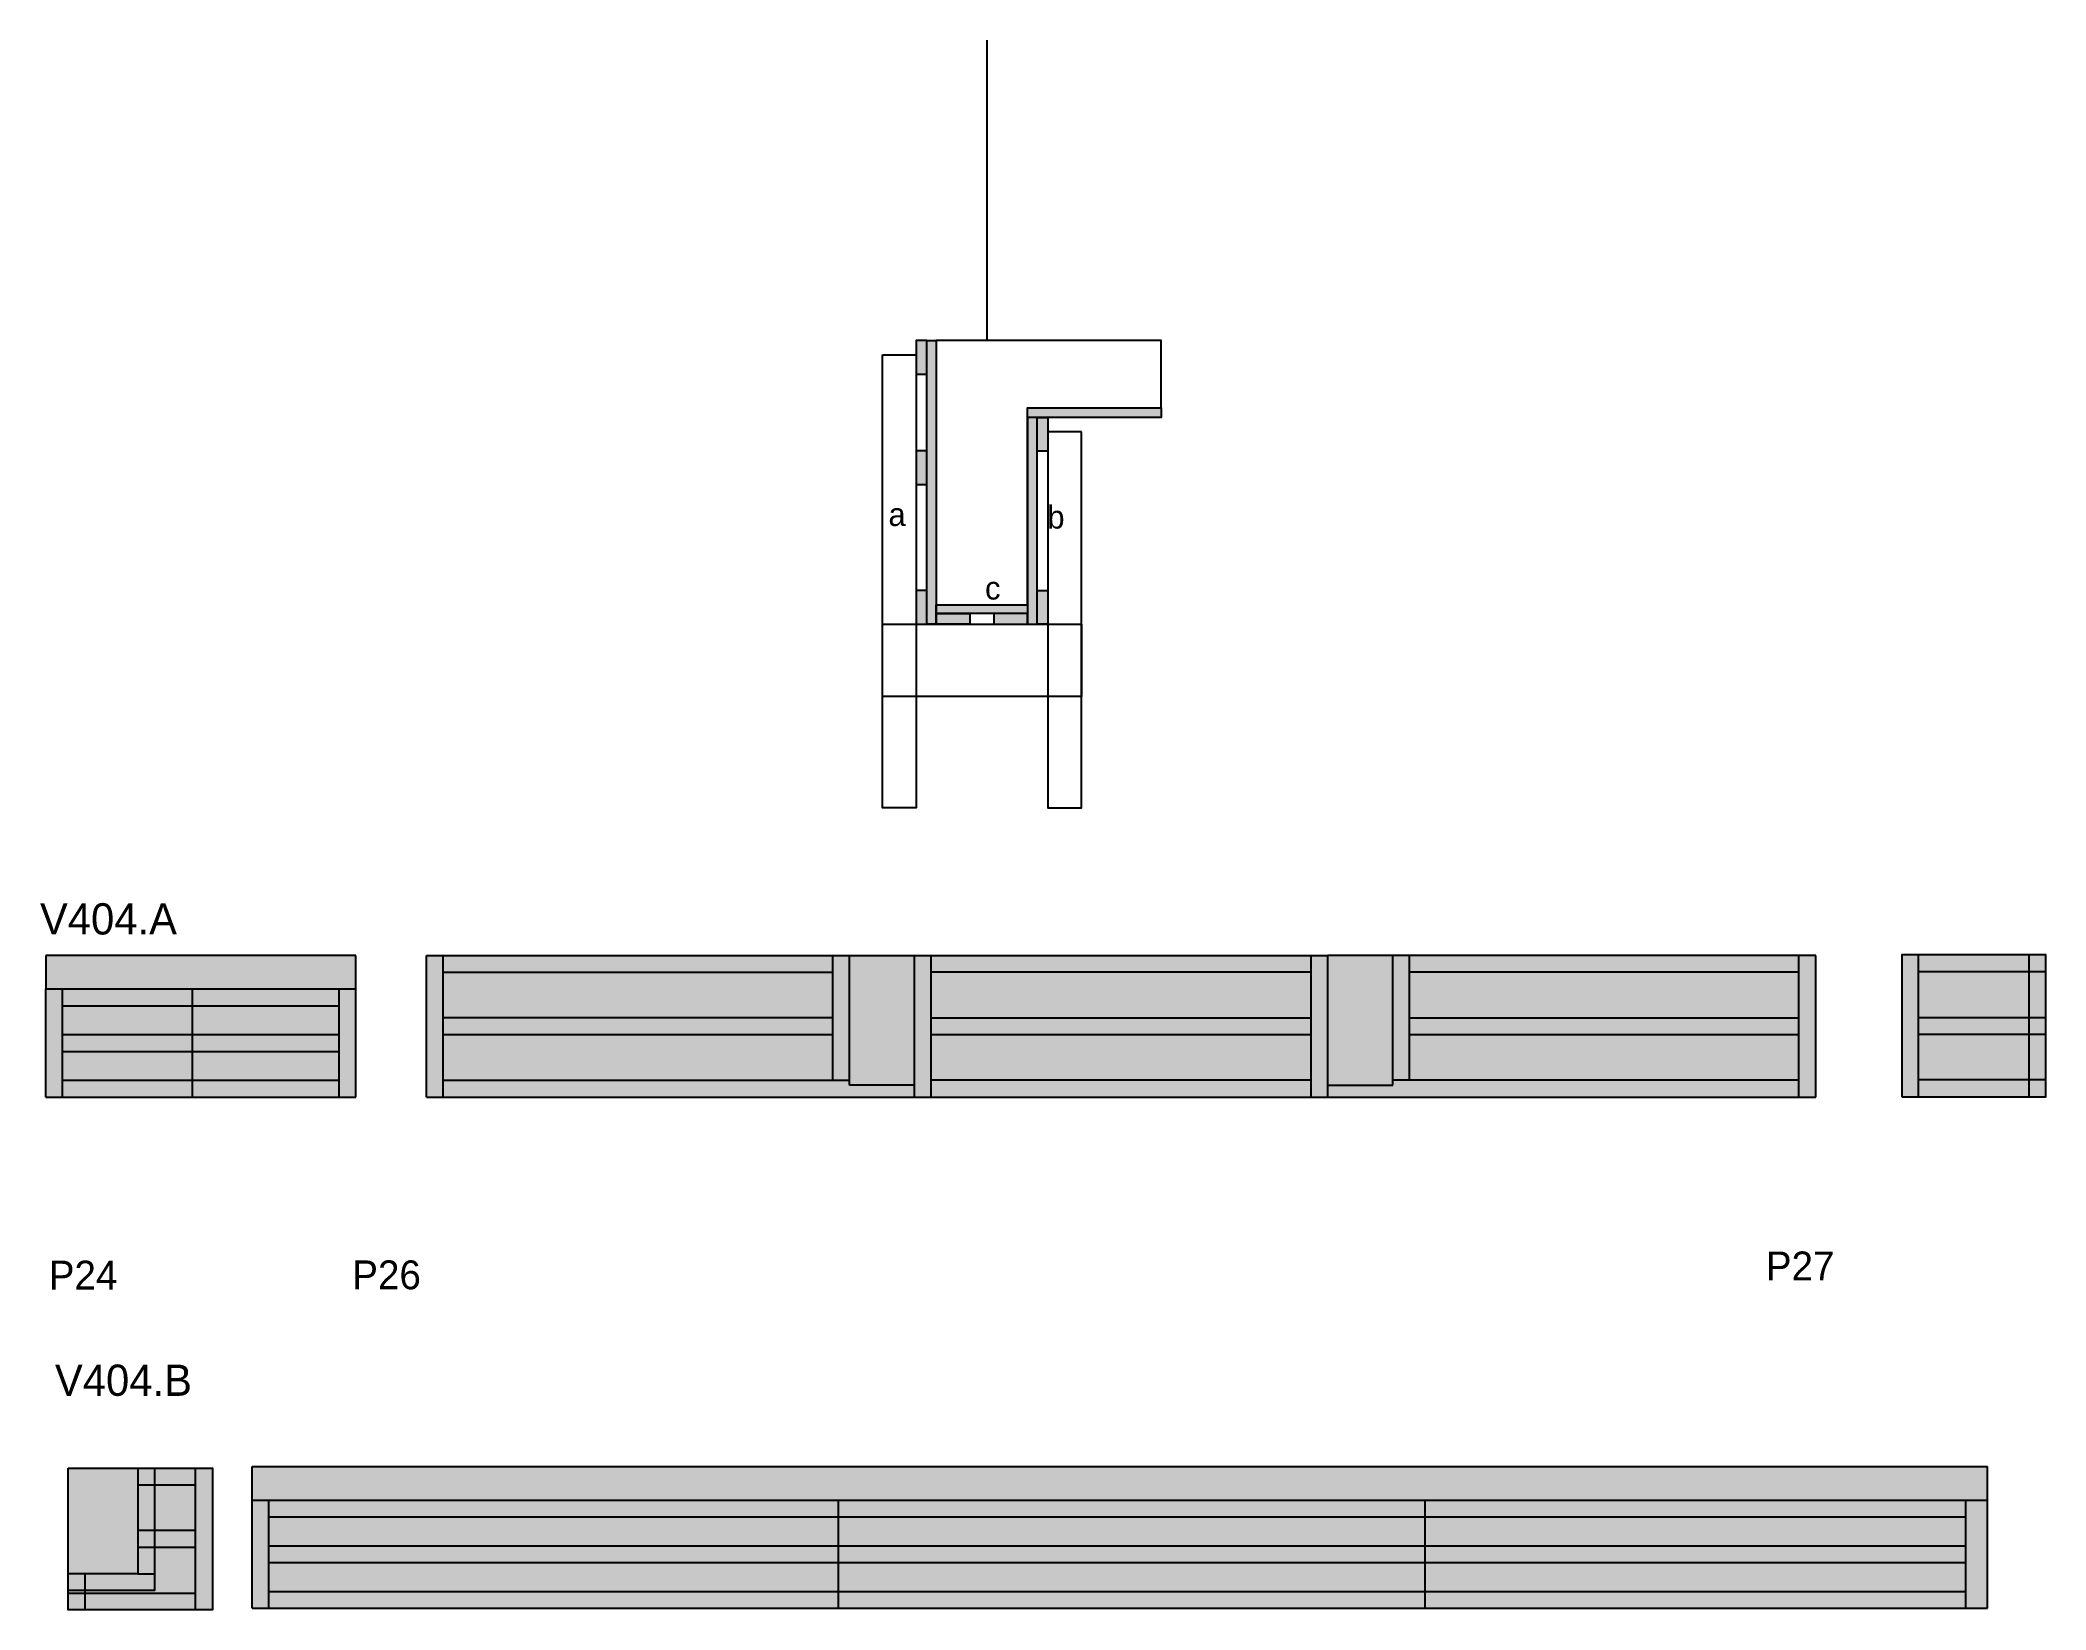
# Model space of a CAD drawing. Header units: metres. Extents: x 8224 to 9059, y 5207 to 5860.
import ezdxf

# ---------------------------------------------------------------- set-up
doc = ezdxf.new("R2010")
doc.units = ezdxf.units.M
for name, color, linetype in [('5', 7, 'Continuous'), ('CONCRETO', 7, 'Continuous'), ('COTA', 7, 'Continuous'), ('detalhes', 7, 'Continuous'), ('Hachura', 7, 'Continuous'), ('Madeira', 7, 'Continuous'), ('Painéis', 7, 'Continuous'), ('REAPROVEITAMENTO', 7, 'Continuous'), ('SARR_2.2x7', 7, 'Continuous'), ('SARR_3.5x7', 7, 'Continuous'), ('Texto Seção', 7, 'Continuous')]:
    doc.layers.add(name, color=color, linetype=linetype)

msp = doc.modelspace()

# ---------------------------------------------------------------- hatches: boundary and pattern name
at = {"layer": 'COTA'}
h = msp.add_hatch(color=7, dxfattribs=at)
h.dxf.hatch_style = 1
h.paths.add_polyline_path([(8355.73, 5479.2), (8226.73, 5479.2), (8226.73, 5479.2), (8226.73, 5465.2), (8226.73, 5465.2), (8355.73, 5465.2), (8355.73, 5465.2), (8355.73, 5479.2)])
h = msp.add_hatch(color=7, dxfattribs=at)
h.dxf.hatch_style = 1
h.paths.add_polyline_path([(8588.1, 5479.2), (8561.1, 5479.2), (8561.1, 5425.2), (8588.1, 5425.2), (8588.1, 5479.2)])
h = msp.add_hatch(color=7, dxfattribs=at)
h.dxf.hatch_style = 1
h.paths.add_polyline_path([(8787.1, 5477), (8787.1, 5479.2), (8760.1, 5479.2), (8760.1, 5425.2), (8787.1, 5425.2), (8787.1, 5477)])
h = msp.add_hatch(color=7, dxfattribs=at)
h.dxf.hatch_style = 1
h.paths.add_polyline_path([(8265.08, 5265.86), (8236.08, 5265.86), (8236.08, 5221.86), (8265.08, 5221.86), (8265.08, 5265.86)])
h = msp.add_hatch(color=7, dxfattribs=at)
h.dxf.hatch_style = 1
h.paths.add_polyline_path([(9034.57, 5266.53), (9034.57, 5252.53), (9034.57, 5252.53), (8312.57, 5252.53), (8312.57, 5252.53), (8312.57, 5266.53), (8312.57, 5266.53), (9034.57, 5266.53)])
at = {"layer": 'Hachura'}
h = msp.add_hatch(color=7, dxfattribs=at)
h.dxf.hatch_style = 1
h.paths.add_polyline_path([(8588.8, 5721), (8593.2, 5721), (8593.2, 5721), (8593.2, 5735), (8593.2, 5735), (8588.8, 5735), (8588.8, 5735), (8588.8, 5721)])
h = msp.add_hatch(color=7, dxfattribs=at)
h.dxf.hatch_style = 1
h.paths.add_polyline_path([(8593.2, 5735), (8597.2, 5735), (8597.2, 5735), (8597.2, 5617), (8597.2, 5617), (8593.2, 5617), (8593.2, 5617), (8593.2, 5735), (8593.2, 5735)])
h = msp.add_hatch(color=7, dxfattribs=at)
h.dxf.hatch_style = 1
h.paths.add_polyline_path([(8635.2, 5703), (8635.2, 5707), (8635.2, 5707), (8690.8, 5707), (8690.8, 5707), (8690.8, 5703), (8690.8, 5703), (8635.2, 5703)])
h = msp.add_hatch(color=7, dxfattribs=at)
h.dxf.hatch_style = 1
h.paths.add_polyline_path([(8639.2, 5703), (8635.2, 5703), (8635.2, 5703), (8635.2, 5617), (8635.2, 5617), (8639.2, 5617), (8639.2, 5617), (8639.2, 5703), (8639.2, 5703)])
h = msp.add_hatch(color=7, dxfattribs=at)
h.dxf.hatch_style = 1
h.paths.add_polyline_path([(8643.6, 5689), (8639.2, 5689), (8639.2, 5689), (8639.2, 5703), (8639.2, 5703), (8643.6, 5703), (8643.6, 5703), (8643.6, 5689)])
h = msp.add_hatch(color=7, dxfattribs=at)
h.dxf.hatch_style = 1
h.paths.add_polyline_path([(8588.8, 5675.11), (8593.2, 5675.11), (8593.2, 5675.11), (8593.2, 5689.11), (8593.2, 5689.11), (8588.8, 5689.11), (8588.8, 5689.11), (8588.8, 5675.11)])
h = msp.add_hatch(color=7, dxfattribs=at)
h.dxf.hatch_style = 1
h.paths.add_polyline_path([(8588.8, 5617), (8593.2, 5617), (8593.2, 5617), (8593.2, 5631), (8593.2, 5631), (8588.8, 5631), (8588.8, 5631), (8588.8, 5617)])
h = msp.add_hatch(color=7, dxfattribs=at)
h.dxf.hatch_style = 1
h.paths.add_polyline_path([(8597.2, 5621.4), (8597.2, 5625), (8597.2, 5625), (8635.2, 5625), (8635.2, 5625), (8635.2, 5621.4), (8635.2, 5621.4), (8597.2, 5621.4)])
h = msp.add_hatch(color=7, dxfattribs=at)
h.dxf.hatch_style = 1
h.paths.add_polyline_path([(8643.6, 5617), (8639.2, 5617), (8639.2, 5617), (8639.2, 5631), (8639.2, 5631), (8643.6, 5631), (8643.6, 5631), (8643.6, 5617)])
h = msp.add_hatch(color=7, dxfattribs=at)
h.dxf.hatch_style = 1
h.paths.add_polyline_path([(8597.2, 5617), (8597.2, 5621.4), (8597.2, 5621.4), (8611.2, 5621.4), (8611.2, 5621.4), (8611.2, 5617), (8611.2, 5617), (8597.2, 5617)])
h = msp.add_hatch(color=7, dxfattribs=at)
h.dxf.hatch_style = 1
h.paths.add_polyline_path([(8635.2, 5617), (8635.2, 5621.4), (8635.2, 5621.4), (8621.2, 5621.4), (8621.2, 5621.4), (8621.2, 5617), (8621.2, 5617), (8635.2, 5617)])
at = {"layer": 'REAPROVEITAMENTO'}
h = msp.add_hatch(color=7, dxfattribs=at)
h.dxf.hatch_style = 1
h.paths.add_polyline_path([(8588.1, 5425.2), (8561.1, 5425.2), (8561.1, 5425.2), (8561.1, 5479.2), (8561.1, 5479.2), (8385.1, 5479.2), (8385.1, 5479.2), (8385.1, 5420.2), (8385.1, 5420.2), (8588.1, 5420.2), (8588.1, 5420.2), (8588.1, 5425.2)])
h = msp.add_hatch(color=7, dxfattribs=at)
h.dxf.hatch_style = 1
h.paths.add_polyline_path([(8760.1, 5420.2), (8760.1, 5479.2), (8760.1, 5479.2), (8588.1, 5479.2), (8588.1, 5479.2), (8588.1, 5420.2), (8588.1, 5420.2), (8760.1, 5420.2)])
h = msp.add_hatch(color=7, dxfattribs=at)
h.dxf.hatch_style = 1
h.paths.add_polyline_path([(8787.1, 5425.2), (8760.1, 5425.2), (8760.1, 5425.2), (8760.1, 5420.2), (8760.1, 5420.2), (8963.1, 5420.2), (8963.1, 5420.2), (8963.1, 5479.2), (8963.1, 5479.2), (8787.1, 5479.2), (8787.1, 5479.2), (8787.1, 5425.2), (8787.1, 5425.2)])
h = msp.add_hatch(color=7, dxfattribs=at)
h.dxf.hatch_style = 1
h.paths.add_polyline_path([(9058.83, 5420.35), (9058.83, 5479.35), (9058.83, 5479.35), (8998.83, 5479.35), (8998.83, 5479.35), (8998.83, 5420.35), (8998.83, 5420.35), (9058.83, 5420.35), (9058.83, 5420.35)])
h = msp.add_hatch(color=7, dxfattribs=at)
h.dxf.hatch_style = 1
h.paths.add_polyline_path([(8355.73, 5420.2), (8355.73, 5465.2), (8355.73, 5465.2), (8226.73, 5465.2), (8226.73, 5465.2), (8226.73, 5420.2), (8226.73, 5420.2), (8355.73, 5420.2), (8355.73, 5420.2)])
h = msp.add_hatch(color=7, dxfattribs=at)
h.dxf.hatch_style = 1
h.paths.add_polyline_path([(8265.08, 5265.86), (8265.08, 5221.86), (8265.08, 5221.86), (8236.08, 5221.86), (8236.08, 5221.86), (8236.08, 5206.86), (8236.08, 5206.86), (8296.08, 5206.86), (8296.08, 5206.86), (8296.08, 5265.86), (8296.08, 5265.86), (8265.08, 5265.86)])
h = msp.add_hatch(color=7, dxfattribs=at)
h.dxf.hatch_style = 1
h.paths.add_polyline_path([(9034.57, 5207.53), (9034.57, 5252.53), (9034.57, 5252.53), (8312.57, 5252.53), (8312.57, 5252.53), (8312.57, 5207.53), (8312.57, 5207.53), (9034.57, 5207.53)])

# ---------------------------------------------------------------- linework, layer by layer
at = {"layer": 'CONCRETO', "color": 7, "lineweight": 25}
msp.add_lwpolyline([(8690.8, 5707), (8690.8, 5735), (8597.2, 5735), (8597.2, 5707), (8597.2, 5707), (8597.2, 5625), (8635.2, 5625), (8635.2, 5707)], close=True, dxfattribs=at)
at = {"layer": 'COTA', "color": 7, "lineweight": 25}
for p, q in [((8355.73, 5479.2), (8226.73, 5479.2)), ((8226.73, 5479.2), (8226.73, 5465.2)), ((8355.73, 5465.2), (8355.73, 5479.2)), ((8561.1, 5479.2), (8588.1, 5479.2)), ((8787.1, 5479.2), (8760.1, 5479.2)), ((8236.08, 5221.86), (8236.08, 5265.86)), ((8236.08, 5265.86), (8265.08, 5265.86)), ((8312.57, 5266.53), (9034.57, 5266.53)), ((8312.57, 5252.53), (8312.57, 5266.53)), ((9034.57, 5252.53), (9034.57, 5266.53))]:
    msp.add_line(p, q, dxfattribs=at)
at = {"layer": 'Defpoints', "color": 7, "lineweight": 25}
msp.add_line((8618.4, 5735), (8618.4, 5860), dxfattribs=at)
at = {"layer": 'Madeira', "color": 7, "lineweight": 25}
for points in [[(8588.8, 5721), (8593.2, 5721), (8593.2, 5735), (8588.8, 5735)], [(8643.6, 5689), (8639.2, 5689), (8639.2, 5703), (8643.6, 5703)], [(8588.8, 5675.11), (8593.2, 5675.11), (8593.2, 5689.11), (8588.8, 5689.11)], [(8588.8, 5617), (8593.2, 5617), (8593.2, 5631), (8588.8, 5631)], [(8643.6, 5617), (8639.2, 5617), (8639.2, 5631), (8643.6, 5631)], [(8597.2, 5617), (8597.2, 5621.4), (8611.2, 5621.4), (8611.2, 5617)], [(8635.2, 5617), (8635.2, 5621.4), (8621.2, 5621.4), (8621.2, 5617)]]:
    msp.add_lwpolyline(points, close=True, dxfattribs=at)
at = {"layer": 'Painéis', "color": 7, "lineweight": 25}
for p, q in [((8385.1, 5479.2), (8561.1, 5479.2)), ((8385.1, 5420.2), (8385.1, 5479.2)), ((8561.1, 5425.2), (8561.1, 5479.2)), ((8588.1, 5420.2), (8588.1, 5479.2)), ((8588.1, 5479.2), (8760.1, 5479.2)), ((8760.1, 5420.2), (8760.1, 5479.2)), ((8963.1, 5479.2), (8787.1, 5479.2)), ((8787.1, 5425.2), (8787.1, 5479.2)), ((8963.1, 5420.2), (8963.1, 5479.2)), ((8226.73, 5465.2), (8355.73, 5465.2)), ((8226.73, 5420.2), (8226.73, 5465.2)), ((8287.73, 5420.2), (8287.73, 5465.2)), ((8355.73, 5420.2), (8355.73, 5465.2)), ((8588.1, 5425.2), (8561.1, 5425.2)), ((8760.1, 5425.2), (8787.1, 5425.2)), ((8226.73, 5420.2), (8355.73, 5420.2)), ((8385.1, 5420.2), (8963.1, 5420.2)), ((8265.08, 5265.86), (8265.08, 5221.86)), ((8312.57, 5252.53), (9034.57, 5252.53)), ((8312.57, 5207.53), (8312.57, 5252.53)), ((8556.57, 5207.53), (8556.57, 5252.53)), ((8800.57, 5207.53), (8800.57, 5252.53)), ((9034.57, 5207.53), (9034.57, 5252.53)), ((8265.08, 5221.86), (8236.08, 5221.86)), ((8312.57, 5207.53), (9034.57, 5207.53))]:
    msp.add_line(p, q, dxfattribs=at)
for points in [[(8593.2, 5735), (8597.2, 5735), (8597.2, 5617), (8593.2, 5617)], [(8635.2, 5703), (8635.2, 5707), (8690.8, 5707), (8690.8, 5703)], [(8639.2, 5703), (8635.2, 5703), (8635.2, 5617), (8639.2, 5617)], [(8597.2, 5621.4), (8597.2, 5625), (8635.2, 5625), (8635.2, 5621.4)], [(8998.83, 5420.35), (9058.83, 5420.35), (9058.83, 5479.35), (8998.83, 5479.35)]]:
    msp.add_lwpolyline(points, close=True, dxfattribs=at)
msp.add_lwpolyline([(8265.08, 5265.86), (8296.08, 5265.86), (8296.08, 5206.86), (8236.08, 5206.86), (8236.08, 5221.86)], dxfattribs=at)
at = {"layer": 'SARR_2.2x7', "color": 7, "lineweight": 25}
for p, q in [((8392.1, 5420.2), (8392.1, 5479.2)), ((8554.1, 5427.2), (8554.1, 5479.2)), ((8595.1, 5420.2), (8595.1, 5479.2)), ((8753.1, 5420.2), (8753.1, 5479.2)), ((8794.1, 5427.2), (8794.1, 5479.2)), ((8956.1, 5420.2), (8956.1, 5479.2)), ((9005.83, 5420.35), (9005.83, 5479.35)), ((9051.83, 5420.35), (9051.83, 5479.35)), ((8392.1, 5472.2), (8554.1, 5472.2)), ((8753.1, 5472.2), (8595.1, 5472.2)), ((8956.1, 5472.2), (8794.1, 5472.2)), ((9058.83, 5472.35), (9005.83, 5472.35)), ((8233.73, 5420.2), (8233.73, 5465.2)), ((8233.73, 5458.2), (8287.73, 5458.2)), ((8287.73, 5458.2), (8348.73, 5458.2)), ((8348.73, 5420.2), (8348.73, 5465.2)), ((8392.1, 5453.27), (8554.1, 5453.27)), ((8595.1, 5453.2), (8753.1, 5453.2)), ((8794.1, 5453.2), (8956.1, 5453.2)), ((9005.83, 5453.35), (9058.83, 5453.35)), ((8233.73, 5446.2), (8287.73, 5446.2)), ((8287.73, 5446.2), (8348.73, 5446.2)), ((8392.1, 5446.27), (8554.1, 5446.27)), ((8595.1, 5446.2), (8753.1, 5446.2)), ((8794.1, 5446.2), (8956.1, 5446.2)), ((9005.83, 5446.35), (9058.83, 5446.35)), ((8233.73, 5439.2), (8287.73, 5439.2)), ((8287.73, 5439.2), (8348.73, 5439.2)), ((8233.73, 5427.2), (8287.73, 5427.2)), ((8287.73, 5427.2), (8348.73, 5427.2)), ((8392.1, 5427.2), (8561.1, 5427.2)), ((8753.1, 5427.2), (8595.1, 5427.2)), ((8956.1, 5427.2), (8787.1, 5427.2)), ((9058.83, 5427.35), (9005.83, 5427.35)), ((8272.08, 5221.86), (8272.08, 5265.86)), ((8289.08, 5206.86), (8289.08, 5265.86)), ((8265.08, 5258.86), (8289.08, 5258.86)), ((8319.57, 5207.53), (8319.57, 5252.53)), ((9025.57, 5207.53), (9025.57, 5252.53)), ((8319.57, 5245.53), (8556.57, 5245.53)), ((8556.57, 5245.53), (8800.57, 5245.53)), ((8800.57, 5245.53), (9025.57, 5245.53)), ((8289.08, 5239.86), (8265.08, 5239.86)), ((8289.08, 5232.86), (8265.08, 5232.86)), ((8319.57, 5233.53), (8556.62, 5233.53)), ((8556.57, 5233.53), (8800.57, 5233.53)), ((8800.57, 5233.53), (9025.57, 5233.53)), ((8319.57, 5226.53), (8556.62, 5226.53)), ((8556.57, 5226.53), (8800.57, 5226.53)), ((8800.57, 5226.53), (9025.57, 5226.53)), ((8243.08, 5206.85), (8243.08, 5221.86)), ((8265.08, 5221.86), (8272.08, 5221.86)), ((8272.08, 5214.86), (8272.08, 5221.86)), ((8272.08, 5214.86), (8236.08, 5214.86)), ((8236.08, 5213.86), (8289.08, 5213.86)), ((8319.57, 5214.53), (8556.57, 5214.53)), ((8556.57, 5214.53), (8800.57, 5214.53)), ((8800.57, 5214.53), (9025.57, 5214.53))]:
    msp.add_line(p, q, dxfattribs=at)
at = {"layer": 'SARR_3.5x7', "color": 7, "lineweight": 25}
for points in [[(8574.8, 5729), (8588.8, 5729), (8588.8, 5540.53), (8574.8, 5540.53)], [(8657.6, 5697), (8643.6, 5697), (8643.6, 5540.53), (8657.6, 5540.53)], [(8574.8, 5617), (8657.6, 5617), (8657.6, 5586.95), (8574.8, 5586.95)]]:
    msp.add_lwpolyline(points, close=True, dxfattribs=at)

# ---------------------------------------------------------------- texts
at = {"layer": '5', "color": 7, "lineweight": 25}
for s, p in [('P24', (8227.96, 5340.15)), ('P26', (8354.22, 5340.26)), ('P27', (8942.32, 5343.96))]:
    msp.add_text(s, height=12, dxfattribs=at).set_placement(p)
at = {"layer": 'detalhes', "color": 7, "lineweight": 25}
for s, p in [('b', (8643.41, 5656.78)), ('a', (8577.31, 5657.84)), ('c', (8617.5, 5627.24))]:
    msp.add_text(s, height=9.6, dxfattribs=at).set_placement(p)
at = {"layer": 'Texto Seção', "color": 7, "lineweight": 25}
for s, p in [('V404.A', (8224.29, 5487.87)), ('V404.B', (8230.52, 5295.91))]:
    msp.add_text(s, height=13, dxfattribs=at).set_placement(p)

doc.saveas('drawing.dxf')
